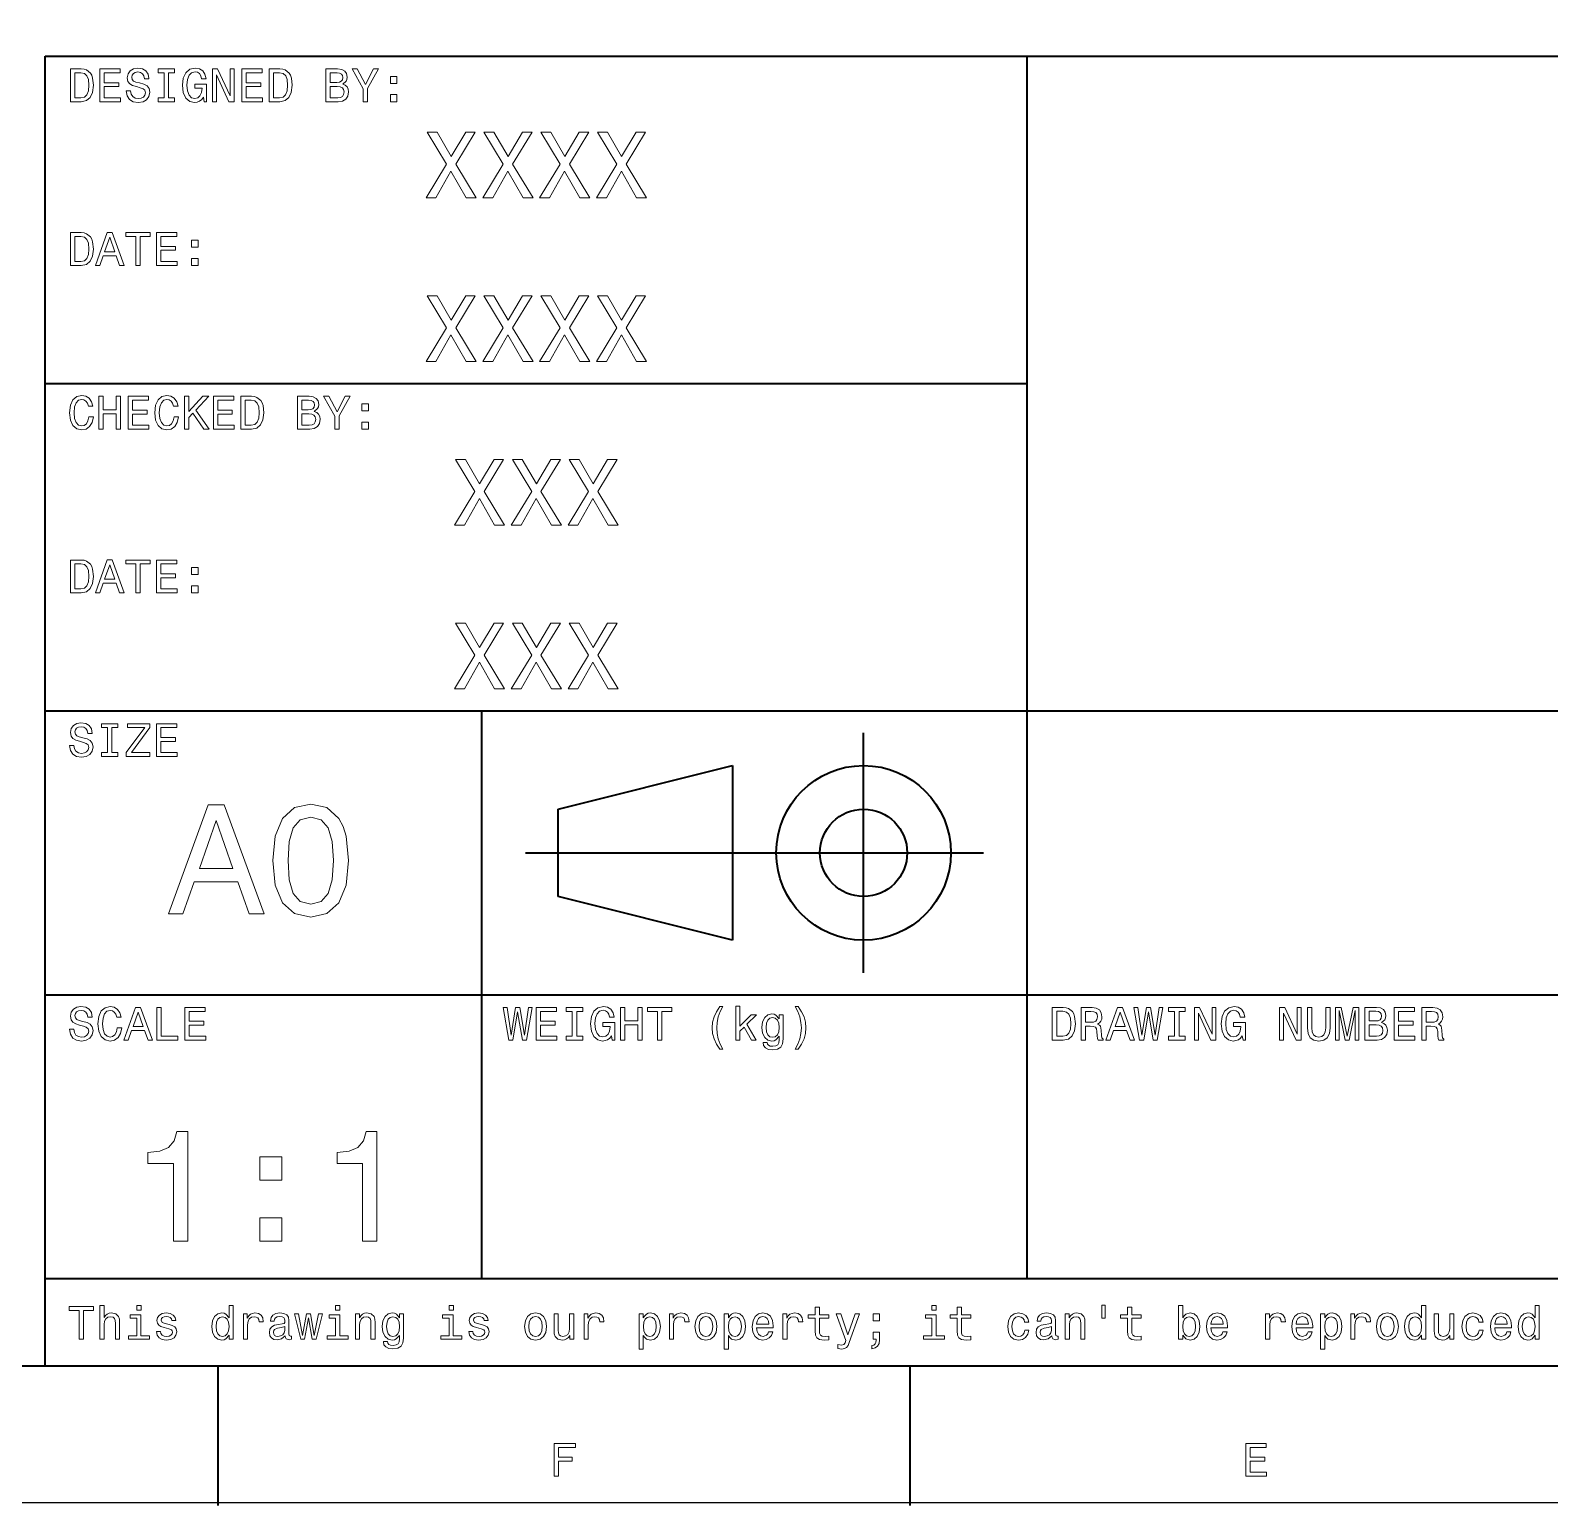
# Model space of a CAD drawing. Extents: x 0 to 1189, y 0 to 841.
# Drawn here: x 722.8 to 885.7, y 5 to 163.2 of the extents above; entities that cross this region are included whole.
import ezdxf

# ---------------------------------------------------------------- set-up
doc = ezdxf.new("R2010")
doc.units = 0

msp = doc.modelspace()

# ---------------------------------------------------------------- linework, layer by layer
at = {"color": 7, "lineweight": 35}
for p, q in [((724.4, 20), (724.4, 160.4)), ((724.4, 160.4), (1169, 160.4)), ((829.7, 29.36), (829.7, 160.4)), ((724.4, 125.3), (829.7, 125.3)), ((724.4, 90.2), (1110.5, 90.2)), ((771.2, 29.36), (771.2, 90.2)), ((775.88, 74.99), (825.02, 74.99)), ((724.4, 59.78), (1110.5, 59.78)), ((724.4, 29.36), (1110.5, 29.36)), ((20, 20), (1169, 20)), ((724.4, 20), (1169, 20))]:
    msp.add_line(p, q, dxfattribs=at)
at = {"color": 7, "lineweight": 35, "ltscale": 0.275}
msp.add_line((812.15, 62.12), (812.15, 87.86), dxfattribs=at)
at = {"color": 7, "lineweight": 35, "ltscale": 0.206155}
for p, q in [((779.39, 79.67), (798.11, 84.35)), ((798.11, 65.63), (779.39, 70.31))]:
    msp.add_line(p, q, dxfattribs=at)
at = {"color": 7, "lineweight": 35, "ltscale": 0.2}
msp.add_line((798.11, 84.35), (798.11, 65.63), dxfattribs=at)
at = {"color": 7, "lineweight": 35, "ltscale": 0.1}
msp.add_line((779.39, 70.31), (779.39, 79.67), dxfattribs=at)
at = {"color": 7, "lineweight": 35, "ltscale": 0.375}
for p, q in [((742.9, 20), (742.9, 5)), ((817.1, 20), (817.1, 5))]:
    msp.add_line(p, q, dxfattribs=at)
msp.add_lwpolyline([(5, 836), (1183.989, 836), (1183.989, 5.302), (5, 5.302)], close=True)
at = {"color": 7, "lineweight": 13}
for points in [[(728.257, 159.039), (727.089, 159.039), (727.089, 155.529), (728.257, 155.529), (728.809, 155.641), (729.218, 155.98), (729.471, 156.531), (729.562, 157.284), (729.481, 158.053), (729.38, 158.357), (729.239, 158.599), (728.829, 158.928), (728.561, 159.009)], [(728.222, 158.62), (728.606, 158.544), (728.869, 158.311), (729.026, 157.896), (729.077, 157.284), (729.021, 156.693), (728.864, 156.278), (728.596, 156.03), (728.222, 155.949), (727.559, 155.949), (727.559, 158.62)], [(730.245, 155.529), (732.47, 155.529), (732.47, 155.954), (730.71, 155.954), (730.71, 157.143), (732.278, 157.143), (732.278, 157.563), (730.71, 157.563), (730.71, 158.615), (732.43, 158.615), (732.43, 159.039), (730.245, 159.039)], [(733.553, 156.688), (733.092, 156.688), (733.194, 156.152), (733.446, 155.757), (733.836, 155.519), (734.362, 155.433), (734.883, 155.514), (735.272, 155.737), (735.52, 156.086), (735.611, 156.546), (735.535, 156.961), (735.323, 157.229), (734.979, 157.406), (734.519, 157.537), (734.124, 157.633), (733.866, 157.745), (733.72, 157.907), (733.674, 158.159), (733.72, 158.387), (733.851, 158.559), (734.053, 158.675), (734.332, 158.716), (734.615, 158.665), (734.837, 158.529), (734.984, 158.301), (735.055, 157.993), (735.515, 157.993), (735.515, 158.003), (735.434, 158.478), (735.196, 158.832), (734.822, 159.055), (734.316, 159.131), (733.861, 159.055), (733.507, 158.842), (733.28, 158.513), (733.199, 158.089), (733.264, 157.709), (733.457, 157.451), (733.76, 157.279), (734.175, 157.148), (734.584, 157.032), (734.893, 156.92), (735.08, 156.758), (735.146, 156.496), (735.085, 156.227), (734.928, 156.025), (734.691, 155.899), (734.382, 155.858), (734.038, 155.914), (733.775, 156.076), (733.608, 156.339)], [(737.164, 155.954), (736.516, 155.954), (736.516, 155.529), (738.276, 155.529), (738.276, 155.954), (737.629, 155.954), (737.629, 158.615), (738.276, 158.615), (738.276, 159.039), (736.516, 159.039), (736.516, 158.615), (737.164, 158.615)], [(741.367, 156), (741.453, 155.529), (741.705, 155.529), (741.705, 157.426), (740.426, 157.426), (740.426, 156.996), (741.215, 156.996), (741.215, 156.966), (741.154, 156.501), (740.992, 156.157), (740.745, 155.939), (740.436, 155.868), (740.092, 155.959), (739.824, 156.232), (739.652, 156.683), (739.591, 157.3), (739.647, 157.912), (739.819, 158.362), (740.092, 158.635), (740.461, 158.731), (740.714, 158.68), (740.922, 158.539), (741.073, 158.301), (741.159, 157.982), (741.66, 157.982), (741.529, 158.468), (741.281, 158.832), (740.932, 159.055), (740.492, 159.136), (739.915, 159.009), (739.48, 158.64), (739.202, 158.058), (739.106, 157.284), (739.202, 156.506), (739.48, 155.924), (739.89, 155.555), (740.406, 155.433), (740.694, 155.474), (740.952, 155.575), (741.174, 155.752)], [(742.333, 155.529), (742.753, 155.529), (742.753, 158.407), (744.098, 155.529), (744.639, 155.529), (744.639, 159.039), (744.214, 159.039), (744.214, 156.162), (742.884, 159.039), (742.333, 159.039)], [(745.468, 155.529), (747.694, 155.529), (747.694, 155.954), (745.934, 155.954), (745.934, 157.143), (747.502, 157.143), (747.502, 157.563), (745.934, 157.563), (745.934, 158.615), (747.653, 158.615), (747.653, 159.039), (745.468, 159.039)], [(749.57, 159.039), (748.402, 159.039), (748.402, 155.529), (749.57, 155.529), (750.121, 155.641), (750.531, 155.98), (750.784, 156.531), (750.875, 157.284), (750.794, 158.053), (750.693, 158.357), (750.551, 158.599), (750.142, 158.928), (749.874, 159.009)], [(749.535, 158.62), (749.919, 158.544), (750.182, 158.311), (750.339, 157.896), (750.39, 157.284), (750.334, 156.693), (750.177, 156.278), (749.909, 156.03), (749.535, 155.949), (748.872, 155.949), (748.872, 158.62)], [(756.297, 157.426), (756.651, 157.719), (756.742, 157.917), (756.772, 158.159), (756.707, 158.539), (756.509, 158.812), (756.191, 158.979), (755.745, 159.039), (754.496, 159.039), (754.496, 155.529), (755.816, 155.529), (756.287, 155.6), (756.636, 155.808), (756.853, 156.136), (756.929, 156.581), (756.883, 156.88), (756.762, 157.128), (756.565, 157.31)], [(755.65, 157.583), (754.962, 157.583), (754.962, 158.62), (755.69, 158.62), (755.963, 158.589), (756.155, 158.498), (756.272, 158.342), (756.312, 158.109), (756.267, 157.876), (756.145, 157.714), (755.938, 157.613)], [(758.972, 155.529), (758.972, 156.951), (760.125, 159.045), (759.599, 159.045), (758.735, 157.381), (757.86, 159.045), (757.298, 159.045), (758.502, 156.92), (758.502, 155.529)], [(761.405, 157.492), (762.103, 157.492), (762.103, 158.245), (761.405, 158.245)], [(755.761, 155.949), (754.962, 155.949), (754.962, 157.158), (755.715, 157.158), (756.034, 157.123), (756.261, 157.016), (756.398, 156.834), (756.443, 156.571), (756.398, 156.293), (756.272, 156.101), (756.059, 155.985)], [(761.405, 155.529), (762.103, 155.529), (762.103, 156.283), (761.405, 156.283)], [(765.235, 145.237), (766.297, 145.237), (767.906, 148.08), (769.545, 145.237), (770.617, 145.237), (768.422, 148.848), (770.505, 152.267), (769.484, 152.267), (767.936, 149.668), (766.419, 152.267), (765.357, 152.267), (767.43, 148.838)], [(771.325, 145.237), (772.387, 145.237), (773.995, 148.08), (775.634, 145.237), (776.706, 145.237), (774.511, 148.848), (776.595, 152.267), (775.573, 152.267), (774.026, 149.668), (772.508, 152.267), (771.446, 152.267), (773.52, 148.838)], [(777.414, 145.237), (778.476, 145.237), (780.085, 148.08), (781.723, 145.237), (782.795, 145.237), (780.601, 148.848), (782.684, 152.267), (781.663, 152.267), (780.115, 149.668), (778.598, 152.267), (777.536, 152.267), (779.609, 148.838)], [(783.504, 145.237), (784.566, 145.237), (786.174, 148.08), (787.813, 145.237), (788.885, 145.237), (786.69, 148.848), (788.774, 152.267), (787.752, 152.267), (786.204, 149.668), (784.687, 152.267), (783.625, 152.267), (785.699, 148.838)], [(728.257, 141.489), (727.089, 141.489), (727.089, 137.979), (728.257, 137.979), (728.809, 138.091), (729.218, 138.43), (729.471, 138.981), (729.562, 139.734), (729.481, 140.503), (729.38, 140.807), (729.239, 141.049), (728.829, 141.378), (728.561, 141.459)], [(728.222, 141.07), (728.606, 140.994), (728.869, 140.761), (729.026, 140.346), (729.077, 139.734), (729.021, 139.143), (728.864, 138.728), (728.596, 138.48), (728.222, 138.399), (727.559, 138.399), (727.559, 141.07)], [(729.77, 137.979), (730.235, 137.979), (730.604, 139.011), (732.005, 139.011), (732.374, 137.979), (732.85, 137.979), (731.565, 141.495), (731.049, 141.495)], [(730.766, 139.441), (731.307, 140.989), (731.848, 139.441)], [(734.119, 137.979), (734.584, 137.979), (734.584, 141.065), (735.647, 141.065), (735.647, 141.489), (733.052, 141.489), (733.052, 141.065), (734.119, 141.065)], [(736.334, 137.979), (738.56, 137.979), (738.56, 138.404), (736.8, 138.404), (736.8, 139.593), (738.367, 139.593), (738.367, 140.013), (736.8, 140.013), (736.8, 141.065), (738.519, 141.065), (738.519, 141.489), (736.334, 141.489)], [(740.092, 139.942), (740.79, 139.942), (740.79, 140.695), (740.092, 140.695)], [(740.092, 137.979), (740.79, 137.979), (740.79, 138.733), (740.092, 138.733)], [(765.235, 127.687), (766.297, 127.687), (767.906, 130.53), (769.545, 127.687), (770.617, 127.687), (768.422, 131.298), (770.505, 134.717), (769.484, 134.717), (767.936, 132.118), (766.419, 134.717), (765.357, 134.717), (767.43, 131.288)], [(771.325, 127.687), (772.387, 127.687), (773.995, 130.53), (775.634, 127.687), (776.706, 127.687), (774.511, 131.298), (776.595, 134.717), (775.573, 134.717), (774.026, 132.118), (772.508, 134.717), (771.446, 134.717), (773.52, 131.288)], [(777.414, 127.687), (778.476, 127.687), (780.085, 130.53), (781.723, 127.687), (782.795, 127.687), (780.601, 131.298), (782.684, 134.717), (781.663, 134.717), (780.115, 132.118), (778.598, 134.717), (777.536, 134.717), (779.609, 131.288)], [(783.504, 127.687), (784.566, 127.687), (786.174, 130.53), (787.813, 127.687), (788.885, 127.687), (786.69, 131.298), (788.774, 134.717), (787.752, 134.717), (786.204, 132.118), (784.687, 134.717), (783.625, 134.717), (785.699, 131.288)], [(729.082, 121.734), (728.981, 121.31), (728.814, 121.006), (728.581, 120.819), (728.308, 120.758), (727.979, 120.849), (727.721, 121.122), (727.549, 121.567), (727.494, 122.184), (727.549, 122.796), (727.716, 123.247), (727.974, 123.52), (728.308, 123.616), (728.551, 123.565), (728.758, 123.424), (728.92, 123.196), (729.031, 122.882), (729.512, 122.882), (729.36, 123.363), (729.097, 123.727), (728.738, 123.955), (728.308, 124.036), (727.772, 123.909), (727.362, 123.555), (727.099, 122.973), (727.008, 122.184), (727.099, 121.395), (727.362, 120.814), (727.772, 120.455), (728.308, 120.333), (728.778, 120.429), (729.158, 120.698), (729.426, 121.138), (729.567, 121.734)], [(730.134, 120.429), (730.604, 120.429), (730.604, 122.078), (732.01, 122.078), (732.01, 120.429), (732.475, 120.429), (732.475, 123.939), (732.01, 123.939), (732.01, 122.508), (730.604, 122.508), (730.604, 123.939), (730.134, 123.939)], [(733.29, 120.429), (735.515, 120.429), (735.515, 120.854), (733.755, 120.854), (733.755, 122.043), (735.323, 122.043), (735.323, 122.463), (733.755, 122.463), (733.755, 123.515), (735.475, 123.515), (735.475, 123.939), (733.29, 123.939)], [(738.216, 121.734), (738.115, 121.31), (737.948, 121.006), (737.715, 120.819), (737.442, 120.758), (737.113, 120.849), (736.855, 121.122), (736.683, 121.567), (736.628, 122.184), (736.683, 122.796), (736.85, 123.247), (737.108, 123.52), (737.442, 123.616), (737.685, 123.565), (737.892, 123.424), (738.054, 123.196), (738.165, 122.882), (738.646, 122.882), (738.494, 123.363), (738.231, 123.727), (737.872, 123.955), (737.442, 124.036), (736.906, 123.909), (736.496, 123.555), (736.233, 122.973), (736.142, 122.184), (736.233, 121.395), (736.496, 120.814), (736.906, 120.455), (737.442, 120.333), (737.912, 120.429), (738.292, 120.698), (738.56, 121.138), (738.701, 121.734)], [(739.344, 120.429), (739.809, 120.429), (739.809, 121.679), (740.224, 122.124), (741.402, 120.429), (741.969, 120.429), (740.552, 122.463), (741.928, 123.939), (741.311, 123.939), (739.809, 122.316), (739.809, 123.939), (739.344, 123.939)], [(742.424, 120.429), (744.649, 120.429), (744.649, 120.854), (742.889, 120.854), (742.889, 122.043), (744.457, 122.043), (744.457, 122.463), (742.889, 122.463), (742.889, 123.515), (744.609, 123.515), (744.609, 123.939), (742.424, 123.939)], [(746.525, 123.939), (745.357, 123.939), (745.357, 120.429), (746.525, 120.429), (747.077, 120.541), (747.486, 120.88), (747.739, 121.431), (747.83, 122.184), (747.749, 122.953), (747.648, 123.257), (747.507, 123.499), (747.097, 123.828), (746.829, 123.909)], [(753.252, 122.326), (753.606, 122.619), (753.697, 122.817), (753.728, 123.059), (753.662, 123.439), (753.465, 123.712), (753.146, 123.879), (752.701, 123.939), (751.452, 123.939), (751.452, 120.429), (752.772, 120.429), (753.242, 120.5), (753.591, 120.708), (753.809, 121.036), (753.884, 121.481), (753.839, 121.78), (753.717, 122.028), (753.52, 122.21)], [(755.928, 120.429), (755.928, 121.851), (757.081, 123.945), (756.555, 123.945), (755.69, 122.281), (754.815, 123.945), (754.254, 123.945), (755.457, 121.82), (755.457, 120.429)], [(746.49, 123.52), (746.875, 123.444), (747.137, 123.211), (747.294, 122.796), (747.345, 122.184), (747.289, 121.593), (747.132, 121.178), (746.864, 120.93), (746.49, 120.849), (745.827, 120.849), (745.827, 123.52)], [(752.605, 122.483), (751.917, 122.483), (751.917, 123.52), (752.645, 123.52), (752.918, 123.489), (753.111, 123.398), (753.227, 123.242), (753.267, 123.009), (753.222, 122.776), (753.1, 122.614), (752.893, 122.513)], [(758.36, 122.392), (759.058, 122.392), (759.058, 123.145), (758.36, 123.145)], [(752.716, 120.849), (751.917, 120.849), (751.917, 122.058), (752.671, 122.058), (752.989, 122.023), (753.217, 121.916), (753.353, 121.734), (753.399, 121.471), (753.353, 121.193), (753.227, 121.001), (753.014, 120.885)], [(758.36, 120.429), (759.058, 120.429), (759.058, 121.183), (758.36, 121.183)], [(768.28, 110.137), (769.342, 110.137), (770.95, 112.98), (772.589, 110.137), (773.661, 110.137), (771.466, 113.748), (773.55, 117.167), (772.529, 117.167), (770.981, 114.568), (769.464, 117.167), (768.402, 117.167), (770.475, 113.738)], [(774.37, 110.137), (775.432, 110.137), (777.04, 112.98), (778.679, 110.137), (779.751, 110.137), (777.556, 113.748), (779.64, 117.167), (778.618, 117.167), (777.07, 114.568), (775.553, 117.167), (774.491, 117.167), (776.565, 113.738)], [(780.459, 110.137), (781.521, 110.137), (783.129, 112.98), (784.768, 110.137), (785.84, 110.137), (783.645, 113.748), (785.729, 117.167), (784.707, 117.167), (783.16, 114.568), (781.642, 117.167), (780.58, 117.167), (782.654, 113.738)], [(728.257, 106.389), (727.089, 106.389), (727.089, 102.879), (728.257, 102.879), (728.809, 102.991), (729.218, 103.33), (729.471, 103.881), (729.562, 104.634), (729.481, 105.403), (729.38, 105.707), (729.239, 105.949), (728.829, 106.278), (728.561, 106.359)], [(728.222, 105.97), (728.606, 105.894), (728.869, 105.661), (729.026, 105.246), (729.077, 104.634), (729.021, 104.043), (728.864, 103.628), (728.596, 103.38), (728.222, 103.299), (727.559, 103.299), (727.559, 105.97)], [(729.77, 102.879), (730.235, 102.879), (730.604, 103.911), (732.005, 103.911), (732.374, 102.879), (732.85, 102.879), (731.565, 106.395), (731.049, 106.395)], [(734.119, 102.879), (734.584, 102.879), (734.584, 105.965), (735.647, 105.965), (735.647, 106.389), (733.052, 106.389), (733.052, 105.965), (734.119, 105.965)], [(736.334, 102.879), (738.56, 102.879), (738.56, 103.304), (736.8, 103.304), (736.8, 104.493), (738.367, 104.493), (738.367, 104.913), (736.8, 104.913), (736.8, 105.965), (738.519, 105.965), (738.519, 106.389), (736.334, 106.389)], [(730.766, 104.341), (731.307, 105.889), (731.848, 104.341)], [(740.092, 104.842), (740.79, 104.842), (740.79, 105.595), (740.092, 105.595)], [(740.092, 102.879), (740.79, 102.879), (740.79, 103.633), (740.092, 103.633)], [(768.28, 92.587), (769.342, 92.587), (770.95, 95.43), (772.589, 92.587), (773.661, 92.587), (771.466, 96.198), (773.55, 99.617), (772.529, 99.617), (770.981, 97.018), (769.464, 99.617), (768.402, 99.617), (770.475, 96.188)], [(774.37, 92.587), (775.432, 92.587), (777.04, 95.43), (778.679, 92.587), (779.751, 92.587), (777.556, 96.198), (779.64, 99.617), (778.618, 99.617), (777.07, 97.018), (775.553, 99.617), (774.491, 99.617), (776.565, 96.188)], [(780.459, 92.587), (781.521, 92.587), (783.129, 95.43), (784.768, 92.587), (785.84, 92.587), (783.645, 96.198), (785.729, 99.617), (784.707, 99.617), (783.16, 97.018), (781.642, 99.617), (780.58, 99.617), (782.654, 96.188)], [(727.463, 86.488), (727.003, 86.488), (727.104, 85.952), (727.357, 85.557), (727.746, 85.319), (728.272, 85.233), (728.793, 85.314), (729.183, 85.537), (729.431, 85.886), (729.522, 86.346), (729.446, 86.761), (729.233, 87.029), (728.889, 87.206), (728.429, 87.337), (728.035, 87.433), (727.777, 87.545), (727.63, 87.707), (727.585, 87.959), (727.63, 88.187), (727.762, 88.359), (727.964, 88.475), (728.242, 88.516), (728.525, 88.465), (728.748, 88.329), (728.895, 88.101), (728.965, 87.793), (729.426, 87.793), (729.426, 87.803), (729.345, 88.278), (729.107, 88.632), (728.733, 88.855), (728.227, 88.931), (727.772, 88.855), (727.418, 88.642), (727.19, 88.313), (727.109, 87.889), (727.175, 87.509), (727.367, 87.251), (727.671, 87.079), (728.085, 86.948), (728.495, 86.832), (728.803, 86.72), (728.991, 86.558), (729.056, 86.295), (728.996, 86.027), (728.839, 85.825), (728.601, 85.699), (728.293, 85.658), (727.949, 85.714), (727.686, 85.876), (727.519, 86.139)], [(731.074, 85.754), (730.427, 85.754), (730.427, 85.329), (732.187, 85.329), (732.187, 85.754), (731.54, 85.754), (731.54, 88.415), (732.187, 88.415), (732.187, 88.839), (730.427, 88.839), (730.427, 88.415), (731.074, 88.415)], [(733.092, 85.329), (735.611, 85.329), (735.611, 85.754), (733.649, 85.754), (735.611, 88.44), (735.611, 88.839), (733.229, 88.839), (733.229, 88.415), (735.085, 88.415), (733.092, 85.734)], [(736.334, 85.329), (738.56, 85.329), (738.56, 85.754), (736.8, 85.754), (736.8, 86.943), (738.367, 86.943), (738.367, 87.363), (736.8, 87.363), (736.8, 88.415), (738.519, 88.415), (738.519, 88.839), (736.334, 88.839)], [(737.6, 68.439), (739.152, 68.439), (740.382, 71.878), (745.052, 71.878), (746.283, 68.439), (747.867, 68.439), (743.585, 80.156), (741.866, 80.156)], [(748.812, 74.154), (749.064, 71.507), (749.857, 69.619), (751.121, 68.472), (752.874, 68.101), (754.611, 68.472), (755.875, 69.619), (756.651, 71.507), (756.921, 74.154), (756.651, 76.784), (756.331, 77.829), (755.875, 78.689), (754.611, 79.835), (752.874, 80.223), (751.121, 79.835), (749.857, 78.672), (749.064, 76.784)], [(740.922, 73.311), (742.726, 78.47), (744.529, 73.311)], [(750.43, 74.154), (750.565, 76.194), (750.986, 77.66), (751.745, 78.52), (752.874, 78.824), (753.987, 78.52), (754.746, 77.66), (755.167, 76.194), (755.302, 74.154), (755.167, 72.097), (754.746, 70.63), (753.987, 69.771), (752.874, 69.484), (751.745, 69.771), (750.986, 70.63), (750.565, 72.097)], [(727.463, 56.068), (727.003, 56.068), (727.104, 55.532), (727.357, 55.137), (727.746, 54.899), (728.272, 54.813), (728.793, 54.894), (729.183, 55.117), (729.431, 55.466), (729.522, 55.926), (729.446, 56.341), (729.233, 56.609), (728.889, 56.786), (728.429, 56.917), (728.035, 57.013), (727.777, 57.125), (727.63, 57.287), (727.585, 57.539), (727.63, 57.767), (727.762, 57.939), (727.964, 58.055), (728.242, 58.096), (728.525, 58.045), (728.748, 57.909), (728.895, 57.681), (728.965, 57.373), (729.426, 57.373), (729.426, 57.383), (729.345, 57.858), (729.107, 58.212), (728.733, 58.435), (728.227, 58.511), (727.772, 58.435), (727.418, 58.222), (727.19, 57.893), (727.109, 57.469), (727.175, 57.089), (727.367, 56.831), (727.671, 56.659), (728.085, 56.528), (728.495, 56.412), (728.803, 56.3), (728.991, 56.138), (729.056, 55.875), (728.996, 55.607), (728.839, 55.405), (728.601, 55.279), (728.293, 55.238), (727.949, 55.294), (727.686, 55.456), (727.519, 55.719)], [(732.126, 56.214), (732.025, 55.79), (731.858, 55.486), (731.626, 55.299), (731.353, 55.238), (731.024, 55.329), (730.766, 55.602), (730.594, 56.047), (730.538, 56.664), (730.594, 57.276), (730.761, 57.727), (731.019, 58), (731.353, 58.096), (731.595, 58.045), (731.803, 57.904), (731.965, 57.676), (732.076, 57.362), (732.556, 57.362), (732.405, 57.843), (732.142, 58.207), (731.782, 58.435), (731.353, 58.516), (730.816, 58.389), (730.407, 58.035), (730.144, 57.453), (730.053, 56.664), (730.144, 55.875), (730.407, 55.294), (730.816, 54.935), (731.353, 54.813), (731.823, 54.909), (732.202, 55.178), (732.47, 55.618), (732.612, 56.214)], [(732.814, 54.909), (733.28, 54.909), (733.649, 55.941), (735.05, 55.941), (735.419, 54.909), (735.894, 54.909), (734.61, 58.425), (734.094, 58.425)], [(733.811, 56.371), (734.352, 57.919), (734.893, 56.371)], [(736.37, 54.909), (738.625, 54.909), (738.625, 55.334), (736.835, 55.334), (736.835, 58.419), (736.37, 58.419)], [(739.379, 54.909), (741.604, 54.909), (741.604, 55.334), (739.844, 55.334), (739.844, 56.523), (741.412, 56.523), (741.412, 56.943), (739.844, 56.943), (739.844, 57.995), (741.564, 57.995), (741.564, 58.419), (739.379, 58.419)], [(774.106, 54.909), (774.551, 54.909), (775.057, 57.954), (775.578, 54.909), (776.003, 54.909), (776.62, 58.425), (776.215, 58.425), (775.781, 55.435), (775.28, 58.425), (774.84, 58.425), (774.349, 55.435), (773.914, 58.425), (773.5, 58.425)], [(777.045, 54.909), (779.27, 54.909), (779.27, 55.334), (777.51, 55.334), (777.51, 56.523), (779.078, 56.523), (779.078, 56.943), (777.51, 56.943), (777.51, 57.995), (779.23, 57.995), (779.23, 58.419), (777.045, 58.419)], [(780.919, 55.334), (780.272, 55.334), (780.272, 54.909), (782.032, 54.909), (782.032, 55.334), (781.384, 55.334), (781.384, 57.995), (782.032, 57.995), (782.032, 58.419), (780.272, 58.419), (780.272, 57.995), (780.919, 57.995)], [(785.122, 55.38), (785.208, 54.909), (785.461, 54.909), (785.461, 56.806), (784.181, 56.806), (784.181, 56.376), (784.97, 56.376), (784.97, 56.346), (784.91, 55.881), (784.748, 55.537), (784.5, 55.319), (784.191, 55.248), (783.847, 55.339), (783.579, 55.613), (783.407, 56.063), (783.347, 56.68), (783.402, 57.292), (783.574, 57.742), (783.847, 58.015), (784.217, 58.111), (784.47, 58.06), (784.677, 57.919), (784.829, 57.681), (784.915, 57.362), (785.415, 57.362), (785.284, 57.848), (785.036, 58.212), (784.687, 58.435), (784.247, 58.516), (783.67, 58.389), (783.235, 58.02), (782.957, 57.438), (782.861, 56.664), (782.957, 55.886), (783.235, 55.304), (783.645, 54.935), (784.161, 54.813), (784.449, 54.854), (784.707, 54.955), (784.93, 55.132)], [(786.068, 54.909), (786.538, 54.909), (786.538, 56.558), (787.944, 56.558), (787.944, 54.909), (788.41, 54.909), (788.41, 58.419), (787.944, 58.419), (787.944, 56.988), (786.538, 56.988), (786.538, 58.419), (786.068, 58.419)], [(790.053, 54.909), (790.518, 54.909), (790.518, 57.995), (791.581, 57.995), (791.581, 58.419), (788.986, 58.419), (788.986, 57.995), (790.053, 57.995)], [(796.744, 53.933), (797.063, 53.933), (796.775, 54.469), (796.573, 55.031), (796.446, 55.623), (796.406, 56.219), (796.446, 56.816), (796.573, 57.403), (796.775, 57.969), (797.063, 58.505), (796.744, 58.505), (796.375, 57.949), (796.117, 57.398), (795.966, 56.821), (795.92, 56.219), (795.966, 55.613), (796.117, 55.041), (796.375, 54.49)], [(798.434, 54.909), (798.879, 54.909), (798.879, 55.865), (799.344, 56.316), (800.143, 54.909), (800.644, 54.909), (799.647, 56.624), (800.669, 57.625), (800.108, 57.625), (798.879, 56.401), (798.879, 58.541), (798.434, 58.541)], [(803.532, 55.031), (803.532, 57.625), (803.107, 57.625), (803.107, 57.185), (802.758, 57.585), (802.545, 57.686), (802.308, 57.722), (801.878, 57.62), (801.544, 57.337), (801.327, 56.882), (801.251, 56.27), (801.327, 55.653), (801.544, 55.198), (801.878, 54.909), (802.308, 54.813), (802.551, 54.849), (802.753, 54.94), (803.107, 55.324), (803.107, 54.94), (803.067, 54.636), (802.955, 54.419), (802.743, 54.292), (802.424, 54.247), (802.146, 54.277), (801.949, 54.353), (801.832, 54.485), (801.797, 54.662), (801.367, 54.662), (801.367, 54.641), (801.433, 54.318), (801.635, 54.075), (801.959, 53.918), (802.399, 53.863), (802.925, 53.938), (803.274, 54.151), (803.471, 54.52)], [(801.711, 56.27), (801.757, 56.72), (801.893, 57.054), (802.106, 57.251), (802.389, 57.322), (802.687, 57.251), (802.91, 57.054), (803.046, 56.72), (803.097, 56.27), (803.046, 55.81), (802.91, 55.481), (802.687, 55.279), (802.389, 55.213), (802.106, 55.279), (801.893, 55.481), (801.757, 55.815)], [(805.145, 53.933), (805.509, 54.49), (805.767, 55.041), (805.919, 55.613), (805.97, 56.219), (805.919, 56.821), (805.767, 57.398), (805.509, 57.949), (805.145, 58.505), (804.827, 58.505), (805.11, 57.969), (805.312, 57.403), (805.433, 56.816), (805.479, 56.219), (805.433, 55.623), (805.312, 55.031), (805.105, 54.469), (804.827, 53.933)], [(833.557, 58.419), (832.389, 58.419), (832.389, 54.909), (833.557, 54.909), (834.109, 55.021), (834.518, 55.36), (834.771, 55.911), (834.862, 56.664), (834.781, 57.433), (834.68, 57.737), (834.539, 57.979), (834.129, 58.308), (833.861, 58.389)], [(833.522, 58), (833.906, 57.924), (834.169, 57.691), (834.326, 57.276), (834.377, 56.664), (834.321, 56.073), (834.164, 55.658), (833.896, 55.41), (833.522, 55.329), (832.859, 55.329), (832.859, 58)], [(835.479, 54.909), (835.95, 54.909), (835.95, 56.391), (836.43, 56.391), (836.784, 56.376), (837.007, 56.305), (837.128, 56.138), (837.178, 55.84), (837.204, 55.385), (837.234, 55.087), (837.295, 54.909), (837.826, 54.909), (837.826, 55.006), (837.709, 55.147), (837.669, 55.41), (837.634, 55.977), (837.548, 56.396), (837.432, 56.528), (837.249, 56.624), (837.452, 56.75), (837.593, 56.927), (837.684, 57.15), (837.715, 57.418), (837.644, 57.843), (837.442, 58.162), (837.108, 58.354), (836.653, 58.419), (835.479, 58.419)], [(836.521, 57.99), (836.83, 57.959), (837.047, 57.863), (837.184, 57.686), (837.229, 57.408), (837.178, 57.115), (837.042, 56.938), (836.809, 56.847), (836.491, 56.821), (835.95, 56.821), (835.95, 57.99)], [(838.114, 54.909), (838.58, 54.909), (838.949, 55.941), (840.35, 55.941), (840.719, 54.909), (841.194, 54.909), (839.91, 58.425), (839.394, 58.425)], [(839.111, 56.371), (839.652, 57.919), (840.193, 56.371)], [(841.74, 54.909), (842.186, 54.909), (842.691, 57.954), (843.212, 54.909), (843.637, 54.909), (844.254, 58.425), (843.85, 58.425), (843.415, 55.435), (842.914, 58.425), (842.474, 58.425), (841.983, 55.435), (841.548, 58.425), (841.133, 58.425)], [(845.508, 55.334), (844.861, 55.334), (844.861, 54.909), (846.621, 54.909), (846.621, 55.334), (845.974, 55.334), (845.974, 57.995), (846.621, 57.995), (846.621, 58.419), (844.861, 58.419), (844.861, 57.995), (845.508, 57.995)], [(847.633, 54.909), (848.052, 54.909), (848.052, 57.787), (849.398, 54.909), (849.939, 54.909), (849.939, 58.419), (849.514, 58.419), (849.514, 55.542), (848.184, 58.419), (847.633, 58.419)], [(852.756, 55.38), (852.842, 54.909), (853.095, 54.909), (853.095, 56.806), (851.815, 56.806), (851.815, 56.376), (852.604, 56.376), (852.604, 56.346), (852.544, 55.881), (852.382, 55.537), (852.134, 55.319), (851.825, 55.248), (851.482, 55.339), (851.214, 55.613), (851.042, 56.063), (850.981, 56.68), (851.037, 57.292), (851.208, 57.742), (851.482, 58.015), (851.851, 58.111), (852.104, 58.06), (852.311, 57.919), (852.463, 57.681), (852.549, 57.362), (853.049, 57.362), (852.918, 57.848), (852.67, 58.212), (852.321, 58.435), (851.881, 58.516), (851.304, 58.389), (850.87, 58.02), (850.591, 57.438), (850.495, 56.664), (850.591, 55.886), (850.87, 55.304), (851.279, 54.935), (851.795, 54.813), (852.083, 54.854), (852.341, 54.955), (852.564, 55.132)], [(856.767, 54.909), (857.186, 54.909), (857.186, 57.787), (858.532, 54.909), (859.073, 54.909), (859.073, 58.419), (858.648, 58.419), (858.648, 55.542), (857.318, 58.419), (856.767, 58.419)], [(859.756, 56.245), (859.827, 55.613), (860.049, 55.162), (860.423, 54.904), (860.965, 54.813), (861.501, 54.904), (861.875, 55.162), (862.098, 55.607), (862.173, 56.245), (862.173, 58.419), (861.703, 58.419), (861.703, 56.219), (861.658, 55.79), (861.521, 55.481), (861.288, 55.299), (860.965, 55.238), (860.631, 55.299), (860.398, 55.481), (860.262, 55.784), (860.221, 56.219), (860.221, 58.419), (859.756, 58.419)], [(862.745, 54.909), (863.134, 54.909), (863.134, 58.096), (863.792, 54.909), (864.227, 54.909), (864.879, 58.096), (864.879, 54.909), (865.274, 54.909), (865.274, 58.419), (864.657, 58.419), (864.009, 55.324), (863.367, 58.419), (862.745, 58.419)], [(867.686, 56.806), (868.04, 57.099), (868.131, 57.297), (868.162, 57.539), (868.096, 57.919), (867.899, 58.192), (867.58, 58.359), (867.135, 58.419), (865.886, 58.419), (865.886, 54.909), (867.206, 54.909), (867.676, 54.98), (868.025, 55.188), (868.243, 55.516), (868.319, 55.961), (868.273, 56.26), (868.151, 56.508), (867.954, 56.69)], [(867.039, 56.963), (866.351, 56.963), (866.351, 58), (867.079, 58), (867.353, 57.969), (867.544, 57.878), (867.661, 57.722), (867.701, 57.489), (867.656, 57.256), (867.534, 57.094), (867.327, 56.993)], [(869.037, 54.909), (871.262, 54.909), (871.262, 55.334), (869.502, 55.334), (869.502, 56.523), (871.07, 56.523), (871.07, 56.943), (869.502, 56.943), (869.502, 57.995), (871.222, 57.995), (871.222, 58.419), (869.037, 58.419)], [(872.016, 54.909), (872.486, 54.909), (872.486, 56.391), (872.966, 56.391), (873.32, 56.376), (873.543, 56.305), (873.664, 56.138), (873.715, 55.84), (873.74, 55.385), (873.771, 55.087), (873.831, 54.909), (874.362, 54.909), (874.362, 55.006), (874.246, 55.147), (874.205, 55.41), (874.17, 55.977), (874.084, 56.396), (873.968, 56.528), (873.786, 56.624), (873.988, 56.75), (874.13, 56.927), (874.221, 57.15), (874.251, 57.418), (874.18, 57.843), (873.978, 58.162), (873.644, 58.354), (873.189, 58.419), (872.016, 58.419)], [(873.057, 57.99), (873.366, 57.959), (873.584, 57.863), (873.72, 57.686), (873.766, 57.408), (873.715, 57.115), (873.578, 56.938), (873.346, 56.847), (873.027, 56.821), (872.486, 56.821), (872.486, 57.99)], [(867.15, 55.329), (866.351, 55.329), (866.351, 56.538), (867.105, 56.538), (867.423, 56.503), (867.651, 56.396), (867.787, 56.214), (867.833, 55.951), (867.787, 55.673), (867.661, 55.481), (867.448, 55.365)], [(738.137, 33.339), (739.671, 33.339), (739.671, 45.123), (738.524, 45.123), (738.221, 44.095), (737.614, 43.403), (736.687, 42.999), (735.405, 42.864), (735.405, 41.667), (738.137, 41.667)], [(758.435, 33.339), (759.969, 33.339), (759.969, 45.123), (758.822, 45.123), (758.519, 44.095), (757.912, 43.403), (756.985, 42.999), (755.703, 42.864), (755.703, 41.667), (758.435, 41.667)], [(747.426, 39.88), (749.752, 39.88), (749.752, 42.392), (747.426, 42.392)], [(747.426, 33.339), (749.752, 33.339), (749.752, 35.851), (747.426, 35.851)], [(728.03, 22.842), (728.495, 22.842), (728.495, 25.927), (729.557, 25.927), (729.557, 26.352), (726.963, 26.352), (726.963, 25.927), (728.03, 25.927)], [(730.26, 22.842), (730.705, 22.842), (730.705, 24.409), (730.751, 24.769), (730.897, 25.032), (731.125, 25.193), (731.428, 25.254), (731.671, 25.203), (731.823, 25.067), (731.899, 24.839), (731.924, 24.536), (731.924, 22.842), (732.369, 22.842), (732.369, 24.627), (732.349, 24.986), (732.258, 25.284), (731.959, 25.558), (731.494, 25.654), (731.241, 25.618), (731.024, 25.522), (730.842, 25.37), (730.705, 25.163), (730.705, 26.473), (730.26, 26.473)], [(734.68, 26.473), (734.21, 26.473), (734.21, 25.967), (734.68, 25.967)], [(744.108, 23.261), (744.108, 22.842), (744.553, 22.842), (744.553, 26.473), (744.113, 26.473), (744.113, 25.143), (743.774, 25.527), (743.567, 25.618), (743.329, 25.654), (742.899, 25.552), (742.565, 25.269), (742.348, 24.814), (742.272, 24.202), (742.348, 23.59), (742.565, 23.13), (742.899, 22.842), (743.329, 22.745), (743.567, 22.781), (743.779, 22.872)], [(755.993, 26.473), (755.523, 26.473), (755.523, 25.967), (755.993, 25.967)], [(768.172, 26.473), (767.702, 26.473), (767.702, 25.967), (768.172, 25.967)], [(806.974, 25.087), (806.974, 23.727), (807.005, 23.287), (807.146, 22.983), (807.43, 22.806), (807.91, 22.745), (808.436, 22.771), (808.436, 23.155), (808.052, 23.125), (807.703, 23.165), (807.516, 23.292), (807.435, 23.504), (807.419, 23.803), (807.419, 25.087), (808.436, 25.087), (808.436, 25.466), (807.419, 25.466), (807.419, 26.261), (806.974, 26.261), (806.974, 25.466), (806.206, 25.466), (806.206, 25.087)], [(819.932, 26.473), (819.462, 26.473), (819.462, 25.967), (819.932, 25.967)], [(822.198, 25.087), (822.198, 23.727), (822.228, 23.287), (822.37, 22.983), (822.653, 22.806), (823.133, 22.745), (823.659, 22.771), (823.659, 23.155), (823.275, 23.125), (822.926, 23.165), (822.739, 23.292), (822.658, 23.504), (822.643, 23.803), (822.643, 25.087), (823.659, 25.087), (823.659, 25.466), (822.643, 25.466), (822.643, 26.261), (822.198, 26.261), (822.198, 25.466), (821.429, 25.466), (821.429, 25.087)], [(837.705, 26.478), (837.705, 25.102), (838.043, 25.102), (838.043, 26.478)], [(840.466, 25.087), (840.466, 23.727), (840.496, 23.287), (840.638, 22.983), (840.921, 22.806), (841.402, 22.745), (841.928, 22.771), (841.928, 23.155), (841.543, 23.125), (841.194, 23.165), (841.007, 23.292), (840.926, 23.504), (840.911, 23.803), (840.911, 25.087), (841.928, 25.087), (841.928, 25.466), (840.911, 25.466), (840.911, 26.261), (840.466, 26.261), (840.466, 25.466), (839.697, 25.466), (839.697, 25.087)], [(846.378, 23.261), (846.707, 22.872), (847.157, 22.745), (847.582, 22.842), (847.921, 23.13), (848.133, 23.59), (848.214, 24.202), (848.133, 24.814), (847.916, 25.269), (847.582, 25.552), (847.157, 25.654), (846.712, 25.522), (846.53, 25.36), (846.378, 25.143), (846.378, 26.473), (845.933, 26.473), (845.933, 22.842), (846.378, 22.842)], [(871.985, 23.261), (871.985, 22.842), (872.43, 22.842), (872.43, 26.473), (871.99, 26.473), (871.99, 25.143), (871.651, 25.527), (871.444, 25.618), (871.206, 25.654), (870.776, 25.552), (870.443, 25.269), (870.225, 24.814), (870.149, 24.202), (870.225, 23.59), (870.443, 23.13), (870.776, 22.842), (871.206, 22.745), (871.444, 22.781), (871.656, 22.872)], [(884.164, 23.261), (884.164, 22.842), (884.609, 22.842), (884.609, 26.473), (884.169, 26.473), (884.169, 25.143), (883.83, 25.527), (883.623, 25.618), (883.385, 25.654), (882.955, 25.552), (882.621, 25.269), (882.404, 24.814), (882.328, 24.202), (882.404, 23.59), (882.621, 23.13), (882.955, 22.842), (883.385, 22.745), (883.623, 22.781), (883.835, 22.872)], [(734.665, 23.216), (734.665, 25.466), (733.522, 25.466), (733.522, 25.087), (734.22, 25.087), (734.22, 23.216), (733.31, 23.216), (733.31, 22.842), (735.586, 22.842), (735.586, 23.216)], [(737.68, 24.425), (737.25, 24.526), (736.931, 24.642), (736.825, 24.88), (736.855, 25.047), (736.962, 25.168), (737.133, 25.244), (737.381, 25.274), (737.619, 25.244), (737.806, 25.153), (737.928, 25.016), (737.978, 24.834), (738.413, 24.834), (738.413, 24.844), (738.337, 25.173), (738.13, 25.431), (737.806, 25.593), (737.381, 25.654), (736.951, 25.593), (736.638, 25.426), (736.44, 25.178), (736.38, 24.865), (736.425, 24.561), (736.567, 24.349), (736.8, 24.197), (737.138, 24.091), (737.634, 23.969), (737.938, 23.843), (738.019, 23.742), (738.049, 23.59), (738.003, 23.403), (737.882, 23.261), (737.685, 23.17), (737.422, 23.14), (737.144, 23.17), (736.941, 23.277), (736.805, 23.448), (736.749, 23.686), (736.319, 23.686), (736.39, 23.282), (736.597, 22.988), (736.926, 22.811), (737.381, 22.745), (737.857, 22.811), (738.206, 22.988), (738.418, 23.271), (738.494, 23.641), (738.438, 23.959), (738.281, 24.177), (738.024, 24.318)], [(743.405, 25.254), (743.698, 25.183), (743.921, 24.986), (744.052, 24.657), (744.103, 24.202), (744.052, 23.742), (743.921, 23.413), (743.698, 23.211), (743.405, 23.145), (743.127, 23.211), (742.914, 23.413), (742.773, 23.747), (742.727, 24.202), (742.773, 24.652), (742.914, 24.981), (743.127, 25.183)], [(745.651, 22.842), (746.096, 22.842), (746.096, 24.394), (746.141, 24.769), (746.278, 25.037), (746.5, 25.198), (746.799, 25.254), (747.021, 25.219), (747.188, 25.117), (747.289, 24.946), (747.325, 24.713), (747.775, 24.713), (747.714, 25.123), (747.547, 25.416), (747.269, 25.593), (746.89, 25.654), (746.632, 25.613), (746.409, 25.512), (746.212, 25.34), (746.055, 25.107), (746.055, 25.558), (745.651, 25.558)], [(750.142, 23.196), (750.142, 23.18), (750.167, 23.008), (750.243, 22.887), (750.561, 22.791), (750.809, 22.831), (750.809, 23.175), (750.703, 23.16), (750.561, 23.226), (750.536, 23.428), (750.536, 24.834), (750.475, 25.193), (750.299, 25.446), (749.99, 25.598), (749.555, 25.654), (749.13, 25.593), (748.817, 25.421), (748.619, 25.153), (748.554, 24.799), (748.554, 24.769), (748.953, 24.769), (748.989, 24.981), (749.1, 25.133), (749.282, 25.224), (749.54, 25.259), (749.788, 25.234), (749.965, 25.158), (750.071, 25.026), (750.106, 24.844), (750.086, 24.632), (750.005, 24.526), (749.803, 24.475), (749.423, 24.435), (748.989, 24.344), (748.68, 24.182), (748.498, 23.929), (748.442, 23.555), (748.493, 23.221), (748.65, 22.973), (748.903, 22.816), (749.252, 22.761), (749.722, 22.867)], [(752.215, 22.842), (752.62, 25.148), (753.025, 22.842), (753.449, 22.842), (754.117, 25.558), (753.687, 25.558), (753.237, 23.251), (752.837, 25.558), (752.397, 25.558), (751.998, 23.251), (751.548, 25.558), (751.123, 25.558), (751.79, 22.842)], [(755.978, 23.216), (755.978, 25.466), (754.835, 25.466), (754.835, 25.087), (755.533, 25.087), (755.533, 23.216), (754.623, 23.216), (754.623, 22.842), (756.899, 22.842), (756.899, 23.216)], [(757.662, 22.842), (758.107, 22.842), (758.107, 24.409), (758.153, 24.769), (758.3, 25.032), (758.527, 25.193), (758.831, 25.254), (759.074, 25.203), (759.225, 25.067), (759.301, 24.839), (759.326, 24.536), (759.326, 22.842), (759.771, 22.842), (759.771, 24.627), (759.751, 24.986), (759.66, 25.284), (759.362, 25.558), (758.896, 25.654), (758.638, 25.618), (758.421, 25.522), (758.234, 25.36), (758.087, 25.143), (758.087, 25.558), (757.662, 25.558)], [(762.821, 22.963), (762.821, 25.558), (762.396, 25.558), (762.396, 25.117), (762.047, 25.517), (761.835, 25.618), (761.597, 25.654), (761.167, 25.552), (760.834, 25.269), (760.616, 24.814), (760.54, 24.202), (760.616, 23.585), (760.834, 23.13), (761.167, 22.842), (761.597, 22.745), (761.84, 22.781), (762.042, 22.872), (762.396, 23.256), (762.396, 22.872), (762.356, 22.568), (762.245, 22.351), (762.032, 22.225), (761.714, 22.179), (761.435, 22.209), (761.238, 22.285), (761.122, 22.417), (761.086, 22.594), (760.657, 22.594), (760.657, 22.573), (760.722, 22.25), (760.925, 22.007), (761.248, 21.85), (761.688, 21.795), (762.214, 21.87), (762.563, 22.083), (762.76, 22.452)], [(761, 24.202), (761.046, 24.652), (761.182, 24.986), (761.395, 25.183), (761.678, 25.254), (761.977, 25.183), (762.199, 24.986), (762.336, 24.652), (762.386, 24.202), (762.336, 23.742), (762.199, 23.413), (761.977, 23.211), (761.678, 23.145), (761.395, 23.211), (761.182, 23.413), (761.046, 23.747)], [(768.157, 23.216), (768.157, 25.466), (767.014, 25.466), (767.014, 25.087), (767.712, 25.087), (767.712, 23.216), (766.802, 23.216), (766.802, 22.842), (769.078, 22.842), (769.078, 23.216)], [(771.171, 24.425), (770.741, 24.526), (770.423, 24.642), (770.317, 24.88), (770.347, 25.047), (770.453, 25.168), (770.625, 25.244), (770.873, 25.274), (771.111, 25.244), (771.298, 25.153), (771.419, 25.016), (771.47, 24.834), (771.905, 24.834), (771.905, 24.844), (771.829, 25.173), (771.621, 25.431), (771.298, 25.593), (770.873, 25.654), (770.443, 25.593), (770.129, 25.426), (769.932, 25.178), (769.871, 24.865), (769.917, 24.561), (770.059, 24.349), (770.291, 24.197), (770.63, 24.091), (771.126, 23.969), (771.429, 23.843), (771.51, 23.742), (771.54, 23.59), (771.495, 23.403), (771.374, 23.261), (771.176, 23.17), (770.913, 23.14), (770.635, 23.17), (770.433, 23.277), (770.296, 23.448), (770.241, 23.686), (769.811, 23.686), (769.882, 23.282), (770.089, 22.988), (770.418, 22.811), (770.873, 22.745), (771.348, 22.811), (771.697, 22.988), (771.91, 23.271), (771.986, 23.641), (771.93, 23.959), (771.773, 24.177), (771.515, 24.318)], [(775.799, 24.197), (775.88, 23.58), (776.113, 23.125), (776.482, 22.842), (776.977, 22.745), (777.468, 22.842), (777.837, 23.12), (778.07, 23.575), (778.156, 24.197), (778.07, 24.814), (777.837, 25.274), (777.468, 25.552), (776.977, 25.654), (776.482, 25.552), (776.113, 25.269), (775.88, 24.814)], [(776.254, 24.202), (776.3, 24.657), (776.441, 24.986), (776.669, 25.188), (776.977, 25.259), (777.281, 25.188), (777.509, 24.991), (777.65, 24.657), (777.701, 24.202), (777.65, 23.742), (777.509, 23.408), (777.281, 23.206), (776.977, 23.14), (776.669, 23.206), (776.441, 23.408), (776.3, 23.742)], [(781.069, 25.558), (780.624, 25.558), (780.624, 23.99), (780.573, 23.625), (780.427, 23.362), (780.199, 23.201), (779.901, 23.15), (779.663, 23.191), (779.511, 23.312), (779.425, 23.519), (779.405, 23.813), (779.405, 25.558), (778.96, 25.558), (778.96, 23.772), (778.975, 23.413), (779.071, 23.115), (779.365, 22.842), (779.835, 22.745), (780.088, 22.781), (780.305, 22.872), (780.493, 23.029), (780.644, 23.256), (780.644, 22.842), (781.069, 22.842)], [(782.187, 22.842), (782.632, 22.842), (782.632, 24.394), (782.677, 24.769), (782.814, 25.037), (783.037, 25.198), (783.335, 25.254), (783.558, 25.219), (783.724, 25.117), (783.825, 24.946), (783.861, 24.713), (784.311, 24.713), (784.25, 25.123), (784.083, 25.416), (783.805, 25.593), (783.426, 25.654), (783.168, 25.613), (782.946, 25.512), (782.748, 25.34), (782.592, 25.107), (782.592, 25.558), (782.187, 25.558)], [(788.529, 25.138), (788.529, 25.558), (788.084, 25.558), (788.084, 21.79), (788.529, 21.79), (788.529, 23.256), (788.686, 23.019), (788.863, 22.862), (789.308, 22.745), (789.733, 22.842), (790.067, 23.13), (790.284, 23.585), (790.365, 24.202), (790.284, 24.814), (790.067, 25.269), (789.733, 25.552), (789.308, 25.654), (789.065, 25.623), (788.858, 25.527), (788.681, 25.365)], [(789.232, 23.145), (788.934, 23.211), (788.716, 23.413), (788.58, 23.742), (788.534, 24.202), (788.58, 24.657), (788.716, 24.986), (788.934, 25.183), (789.232, 25.254), (789.505, 25.183), (789.723, 24.981), (789.859, 24.652), (789.91, 24.202), (789.859, 23.747), (789.723, 23.413), (789.505, 23.211)], [(791.321, 22.842), (791.766, 22.842), (791.766, 24.394), (791.812, 24.769), (791.948, 25.037), (792.171, 25.198), (792.469, 25.254), (792.692, 25.219), (792.859, 25.117), (792.96, 24.946), (792.995, 24.713), (793.445, 24.713), (793.384, 25.123), (793.218, 25.416), (792.939, 25.593), (792.56, 25.654), (792.302, 25.613), (792.08, 25.512), (791.882, 25.34), (791.726, 25.107), (791.726, 25.558), (791.321, 25.558)], [(794.067, 24.197), (794.148, 23.58), (794.381, 23.125), (794.75, 22.842), (795.246, 22.745), (795.736, 22.842), (796.105, 23.12), (796.338, 23.575), (796.424, 24.197), (796.338, 24.814), (796.105, 25.274), (795.736, 25.552), (795.246, 25.654), (794.75, 25.552), (794.381, 25.269), (794.148, 24.814)], [(794.522, 24.202), (794.568, 24.657), (794.71, 24.986), (794.937, 25.188), (795.246, 25.259), (795.549, 25.188), (795.777, 24.991), (795.918, 24.657), (795.969, 24.202), (795.918, 23.742), (795.777, 23.408), (795.549, 23.206), (795.246, 23.14), (794.937, 23.206), (794.71, 23.408), (794.568, 23.742)], [(797.663, 25.138), (797.663, 25.558), (797.218, 25.558), (797.218, 21.79), (797.663, 21.79), (797.663, 23.256), (797.82, 23.019), (797.997, 22.862), (798.442, 22.745), (798.867, 22.842), (799.201, 23.13), (799.418, 23.585), (799.499, 24.202), (799.418, 24.814), (799.201, 25.269), (798.867, 25.552), (798.442, 25.654), (798.199, 25.623), (797.992, 25.527), (797.815, 25.365)], [(798.366, 23.145), (798.068, 23.211), (797.85, 23.413), (797.714, 23.742), (797.668, 24.202), (797.714, 24.657), (797.85, 24.986), (798.068, 25.183), (798.366, 25.254), (798.639, 25.183), (798.857, 24.981), (798.993, 24.652), (799.044, 24.202), (798.993, 23.747), (798.857, 23.413), (798.639, 23.211)], [(800.678, 24.071), (802.458, 24.071), (802.463, 24.278), (802.382, 24.86), (802.159, 25.295), (801.806, 25.558), (801.335, 25.654), (800.875, 25.552), (800.521, 25.269), (800.293, 24.809), (800.212, 24.202), (800.288, 23.58), (800.516, 23.125), (800.865, 22.842), (801.32, 22.745), (801.714, 22.811), (802.038, 22.983), (802.276, 23.256), (802.412, 23.62), (801.972, 23.62), (801.881, 23.418), (801.75, 23.266), (801.376, 23.145), (801.087, 23.201), (800.87, 23.378), (800.728, 23.666), (800.678, 24.055)], [(800.678, 24.445), (800.733, 24.794), (800.87, 25.052), (801.077, 25.209), (801.35, 25.264), (801.618, 25.209), (801.826, 25.052), (801.952, 24.794), (801.998, 24.445)], [(803.5, 22.842), (803.945, 22.842), (803.945, 24.394), (803.99, 24.769), (804.127, 25.037), (804.349, 25.198), (804.648, 25.254), (804.87, 25.219), (805.037, 25.117), (805.138, 24.946), (805.174, 24.713), (805.624, 24.713), (805.563, 25.123), (805.396, 25.416), (805.118, 25.593), (804.739, 25.654), (804.481, 25.613), (804.258, 25.512), (804.061, 25.34), (803.904, 25.107), (803.904, 25.558), (803.5, 25.558)], [(811.248, 25.558), (810.469, 23.322), (809.705, 25.558), (809.22, 25.558), (810.252, 22.69), (810.161, 22.437), (810.019, 22.265), (809.781, 22.209), (809.372, 22.26), (809.372, 21.83), (809.802, 21.79), (810.11, 21.83), (810.328, 21.956), (810.484, 22.174), (810.621, 22.493), (811.724, 25.558)], [(813.165, 24.804), (813.863, 24.804), (813.863, 25.558), (813.165, 25.558)], [(819.917, 23.216), (819.917, 25.466), (818.774, 25.466), (818.774, 25.087), (819.472, 25.087), (819.472, 23.216), (818.561, 23.216), (818.561, 22.842), (820.837, 22.842), (820.837, 23.216)], [(829.42, 24.657), (829.86, 24.657), (829.769, 25.062), (829.552, 25.38), (829.213, 25.578), (828.773, 25.654), (828.287, 25.552), (827.918, 25.269), (827.685, 24.809), (827.605, 24.192), (827.68, 23.58), (827.908, 23.125), (828.267, 22.842), (828.758, 22.745), (829.193, 22.821), (829.531, 23.034), (829.764, 23.368), (829.865, 23.813), (829.44, 23.813), (829.365, 23.529), (829.223, 23.317), (829.021, 23.185), (828.773, 23.145), (828.464, 23.211), (828.242, 23.413), (828.105, 23.742), (828.06, 24.207), (828.105, 24.662), (828.247, 24.991), (828.474, 25.193), (828.773, 25.264), (829.036, 25.219), (829.233, 25.102), (829.365, 24.91)], [(832.348, 23.196), (832.348, 23.18), (832.374, 23.008), (832.45, 22.887), (832.768, 22.791), (833.016, 22.831), (833.016, 23.175), (832.91, 23.16), (832.768, 23.226), (832.743, 23.428), (832.743, 24.834), (832.682, 25.193), (832.505, 25.446), (832.197, 25.598), (831.762, 25.654), (831.337, 25.593), (831.023, 25.421), (830.826, 25.153), (830.76, 24.799), (830.76, 24.769), (831.16, 24.769), (831.195, 24.981), (831.307, 25.133), (831.489, 25.224), (831.747, 25.259), (831.995, 25.234), (832.171, 25.158), (832.278, 25.026), (832.313, 24.844), (832.293, 24.632), (832.212, 24.526), (832.01, 24.475), (831.63, 24.435), (831.195, 24.344), (830.887, 24.182), (830.705, 23.929), (830.649, 23.555), (830.7, 23.221), (830.857, 22.973), (831.109, 22.816), (831.458, 22.761), (831.929, 22.867)], [(833.78, 22.842), (834.225, 22.842), (834.225, 24.409), (834.27, 24.769), (834.417, 25.032), (834.645, 25.193), (834.948, 25.254), (835.191, 25.203), (835.343, 25.067), (835.419, 24.839), (835.444, 24.536), (835.444, 22.842), (835.889, 22.842), (835.889, 24.627), (835.868, 24.986), (835.778, 25.284), (835.479, 25.558), (835.014, 25.654), (834.756, 25.618), (834.539, 25.522), (834.351, 25.36), (834.205, 25.143), (834.205, 25.558), (833.78, 25.558)], [(847.759, 24.202), (847.708, 23.747), (847.572, 23.413), (847.355, 23.211), (847.081, 23.145), (846.783, 23.211), (846.566, 23.413), (846.429, 23.742), (846.383, 24.202), (846.429, 24.657), (846.566, 24.986), (846.783, 25.183), (847.081, 25.254), (847.355, 25.183), (847.572, 24.981), (847.708, 24.652)], [(849.393, 24.071), (851.173, 24.071), (851.178, 24.278), (851.097, 24.86), (850.875, 25.295), (850.521, 25.558), (850.05, 25.654), (849.59, 25.552), (849.236, 25.269), (849.008, 24.809), (848.927, 24.202), (849.003, 23.58), (849.231, 23.125), (849.58, 22.842), (850.035, 22.745), (850.43, 22.811), (850.753, 22.983), (850.991, 23.256), (851.127, 23.62), (850.687, 23.62), (850.596, 23.418), (850.465, 23.266), (850.091, 23.145), (849.803, 23.201), (849.585, 23.378), (849.443, 23.666), (849.393, 24.055)], [(849.393, 24.445), (849.448, 24.794), (849.585, 25.052), (849.792, 25.209), (850.065, 25.264), (850.334, 25.209), (850.541, 25.052), (850.667, 24.794), (850.713, 24.445)], [(855.259, 22.842), (855.705, 22.842), (855.705, 24.394), (855.75, 24.769), (855.887, 25.037), (856.109, 25.198), (856.408, 25.254), (856.63, 25.219), (856.797, 25.117), (856.898, 24.946), (856.934, 24.713), (857.384, 24.713), (857.323, 25.123), (857.156, 25.416), (856.878, 25.593), (856.499, 25.654), (856.241, 25.613), (856.018, 25.512), (855.821, 25.34), (855.664, 25.107), (855.664, 25.558), (855.259, 25.558)], [(858.527, 24.071), (860.307, 24.071), (860.312, 24.278), (860.231, 24.86), (860.009, 25.295), (859.655, 25.558), (859.184, 25.654), (858.724, 25.552), (858.37, 25.269), (858.142, 24.809), (858.061, 24.202), (858.137, 23.58), (858.365, 23.125), (858.714, 22.842), (859.169, 22.745), (859.564, 22.811), (859.887, 22.983), (860.125, 23.256), (860.262, 23.62), (859.822, 23.62), (859.73, 23.418), (859.599, 23.266), (859.225, 23.145), (858.937, 23.201), (858.719, 23.378), (858.577, 23.666), (858.527, 24.055)], [(858.527, 24.445), (858.582, 24.794), (858.719, 25.052), (858.926, 25.209), (859.199, 25.264), (859.468, 25.209), (859.675, 25.052), (859.801, 24.794), (859.847, 24.445)], [(861.602, 25.138), (861.602, 25.558), (861.157, 25.558), (861.157, 21.79), (861.602, 21.79), (861.602, 23.256), (861.759, 23.019), (861.936, 22.862), (862.381, 22.745), (862.806, 22.842), (863.139, 23.13), (863.357, 23.585), (863.438, 24.202), (863.357, 24.814), (863.139, 25.269), (862.806, 25.552), (862.381, 25.654), (862.138, 25.623), (861.931, 25.527), (861.754, 25.365)], [(862.305, 23.145), (862.006, 23.211), (861.789, 23.413), (861.652, 23.742), (861.607, 24.202), (861.652, 24.657), (861.789, 24.986), (862.006, 25.183), (862.305, 25.254), (862.578, 25.183), (862.795, 24.981), (862.932, 24.652), (862.982, 24.202), (862.932, 23.747), (862.795, 23.413), (862.578, 23.211)], [(864.394, 22.842), (864.839, 22.842), (864.839, 24.394), (864.884, 24.769), (865.021, 25.037), (865.243, 25.198), (865.542, 25.254), (865.764, 25.219), (865.931, 25.117), (866.032, 24.946), (866.068, 24.713), (866.518, 24.713), (866.457, 25.123), (866.29, 25.416), (866.012, 25.593), (865.633, 25.654), (865.375, 25.613), (865.152, 25.512), (864.955, 25.34), (864.798, 25.107), (864.798, 25.558), (864.394, 25.558)], [(867.14, 24.197), (867.221, 23.58), (867.454, 23.125), (867.823, 22.842), (868.318, 22.745), (868.809, 22.842), (869.178, 23.12), (869.411, 23.575), (869.497, 24.197), (869.411, 24.814), (869.178, 25.274), (868.809, 25.552), (868.318, 25.654), (867.823, 25.552), (867.454, 25.269), (867.221, 24.814)], [(867.595, 24.202), (867.641, 24.657), (867.782, 24.986), (868.01, 25.188), (868.318, 25.259), (868.622, 25.188), (868.849, 24.991), (868.991, 24.657), (869.042, 24.202), (868.991, 23.742), (868.849, 23.408), (868.622, 23.206), (868.318, 23.14), (868.01, 23.206), (867.782, 23.408), (867.641, 23.742)], [(871.282, 25.254), (871.575, 25.183), (871.798, 24.986), (871.929, 24.657), (871.98, 24.202), (871.929, 23.742), (871.798, 23.413), (871.575, 23.211), (871.282, 23.145), (871.004, 23.211), (870.792, 23.413), (870.65, 23.747), (870.604, 24.202), (870.65, 24.652), (870.792, 24.981), (871.004, 25.183)], [(875.455, 25.558), (875.01, 25.558), (875.01, 23.99), (874.959, 23.625), (874.812, 23.362), (874.585, 23.201), (874.286, 23.15), (874.049, 23.191), (873.897, 23.312), (873.811, 23.519), (873.791, 23.813), (873.791, 25.558), (873.346, 25.558), (873.346, 23.772), (873.361, 23.413), (873.457, 23.115), (873.75, 22.842), (874.221, 22.745), (874.474, 22.781), (874.691, 22.872), (874.878, 23.029), (875.03, 23.256), (875.03, 22.842), (875.455, 22.842)], [(878.135, 24.657), (878.575, 24.657), (878.484, 25.062), (878.267, 25.38), (877.928, 25.578), (877.488, 25.654), (877.002, 25.552), (876.633, 25.269), (876.401, 24.809), (876.319, 24.192), (876.395, 23.58), (876.623, 23.125), (876.982, 22.842), (877.473, 22.745), (877.908, 22.821), (878.246, 23.034), (878.479, 23.368), (878.58, 23.813), (878.156, 23.813), (878.08, 23.529), (877.938, 23.317), (877.736, 23.185), (877.488, 23.145), (877.179, 23.211), (876.957, 23.413), (876.82, 23.742), (876.775, 24.207), (876.82, 24.662), (876.962, 24.991), (877.19, 25.193), (877.488, 25.264), (877.751, 25.219), (877.948, 25.102), (878.08, 24.91)], [(879.84, 24.071), (881.62, 24.071), (881.625, 24.278), (881.544, 24.86), (881.322, 25.295), (880.967, 25.558), (880.497, 25.654), (880.037, 25.552), (879.683, 25.269), (879.455, 24.809), (879.374, 24.202), (879.45, 23.58), (879.678, 23.125), (880.027, 22.842), (880.482, 22.745), (880.876, 22.811), (881.2, 22.983), (881.438, 23.256), (881.574, 23.62), (881.134, 23.62), (881.043, 23.418), (880.912, 23.266), (880.538, 23.145), (880.249, 23.201), (880.032, 23.378), (879.89, 23.666), (879.84, 24.055)], [(879.84, 24.445), (879.895, 24.794), (880.032, 25.052), (880.239, 25.209), (880.512, 25.264), (880.78, 25.209), (880.988, 25.052), (881.114, 24.794), (881.16, 24.445)], [(883.461, 25.254), (883.754, 25.183), (883.977, 24.986), (884.108, 24.657), (884.159, 24.202), (884.108, 23.742), (883.977, 23.413), (883.754, 23.211), (883.461, 23.145), (883.183, 23.211), (882.97, 23.413), (882.829, 23.747), (882.783, 24.202), (882.829, 24.652), (882.97, 24.981), (883.183, 25.183)], [(750.091, 23.792), (750.03, 23.529), (749.869, 23.327), (749.626, 23.196), (749.327, 23.15), (749.135, 23.175), (748.999, 23.256), (748.913, 23.398), (748.887, 23.595), (748.908, 23.772), (748.989, 23.899), (749.312, 24.04), (749.722, 24.101), (750.091, 24.222)], [(813.165, 22.842), (813.504, 22.842), (813.504, 22.745), (813.479, 22.503), (813.398, 22.331), (813.256, 22.219), (813.043, 22.164), (813.043, 21.82), (813.393, 21.901), (813.65, 22.088), (813.807, 22.386), (813.863, 22.786), (813.863, 23.6), (813.165, 23.6)], [(832.298, 23.792), (832.237, 23.529), (832.075, 23.327), (831.833, 23.196), (831.534, 23.15), (831.342, 23.175), (831.205, 23.256), (831.119, 23.398), (831.094, 23.595), (831.115, 23.772), (831.195, 23.899), (831.519, 24.04), (831.929, 24.101), (832.298, 24.222)], [(778.966, 8.167), (779.435, 8.167), (779.435, 9.776), (780.908, 9.776), (780.908, 10.194), (779.435, 10.194), (779.435, 11.243), (781.246, 11.243), (781.246, 11.667), (778.966, 11.667)], [(853.141, 8.167), (855.36, 8.167), (855.36, 8.59), (853.605, 8.59), (853.605, 9.776), (855.168, 9.776), (855.168, 10.194), (853.605, 10.194), (853.605, 11.243), (855.32, 11.243), (855.32, 11.667), (853.141, 11.667)]]:
    msp.add_lwpolyline(points, close=True, dxfattribs=at)
at = {"color": 7, "lineweight": 35}
for radius in [9.36, 4.68]:
    msp.add_circle((812.15, 74.99), radius, dxfattribs=at)

doc.saveas('drawing.dxf')
